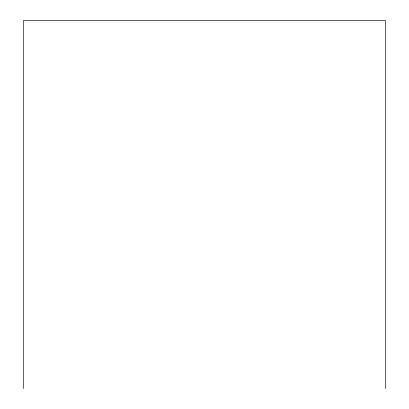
<?xml version="1.0" encoding="UTF-8"?>
<svg xmlns="http://www.w3.org/2000/svg" width="409" height="409" viewBox="0 0 409 409"><rect width="100%" height="100%" fill="white"/><g stroke="black" fill="none" stroke-linecap="round" stroke-linejoin="round"><path stroke-width="0.61" d="M385.452 388.55L385.452 20.45L23.548 20.45L23.548 388.55"/></g></svg>
